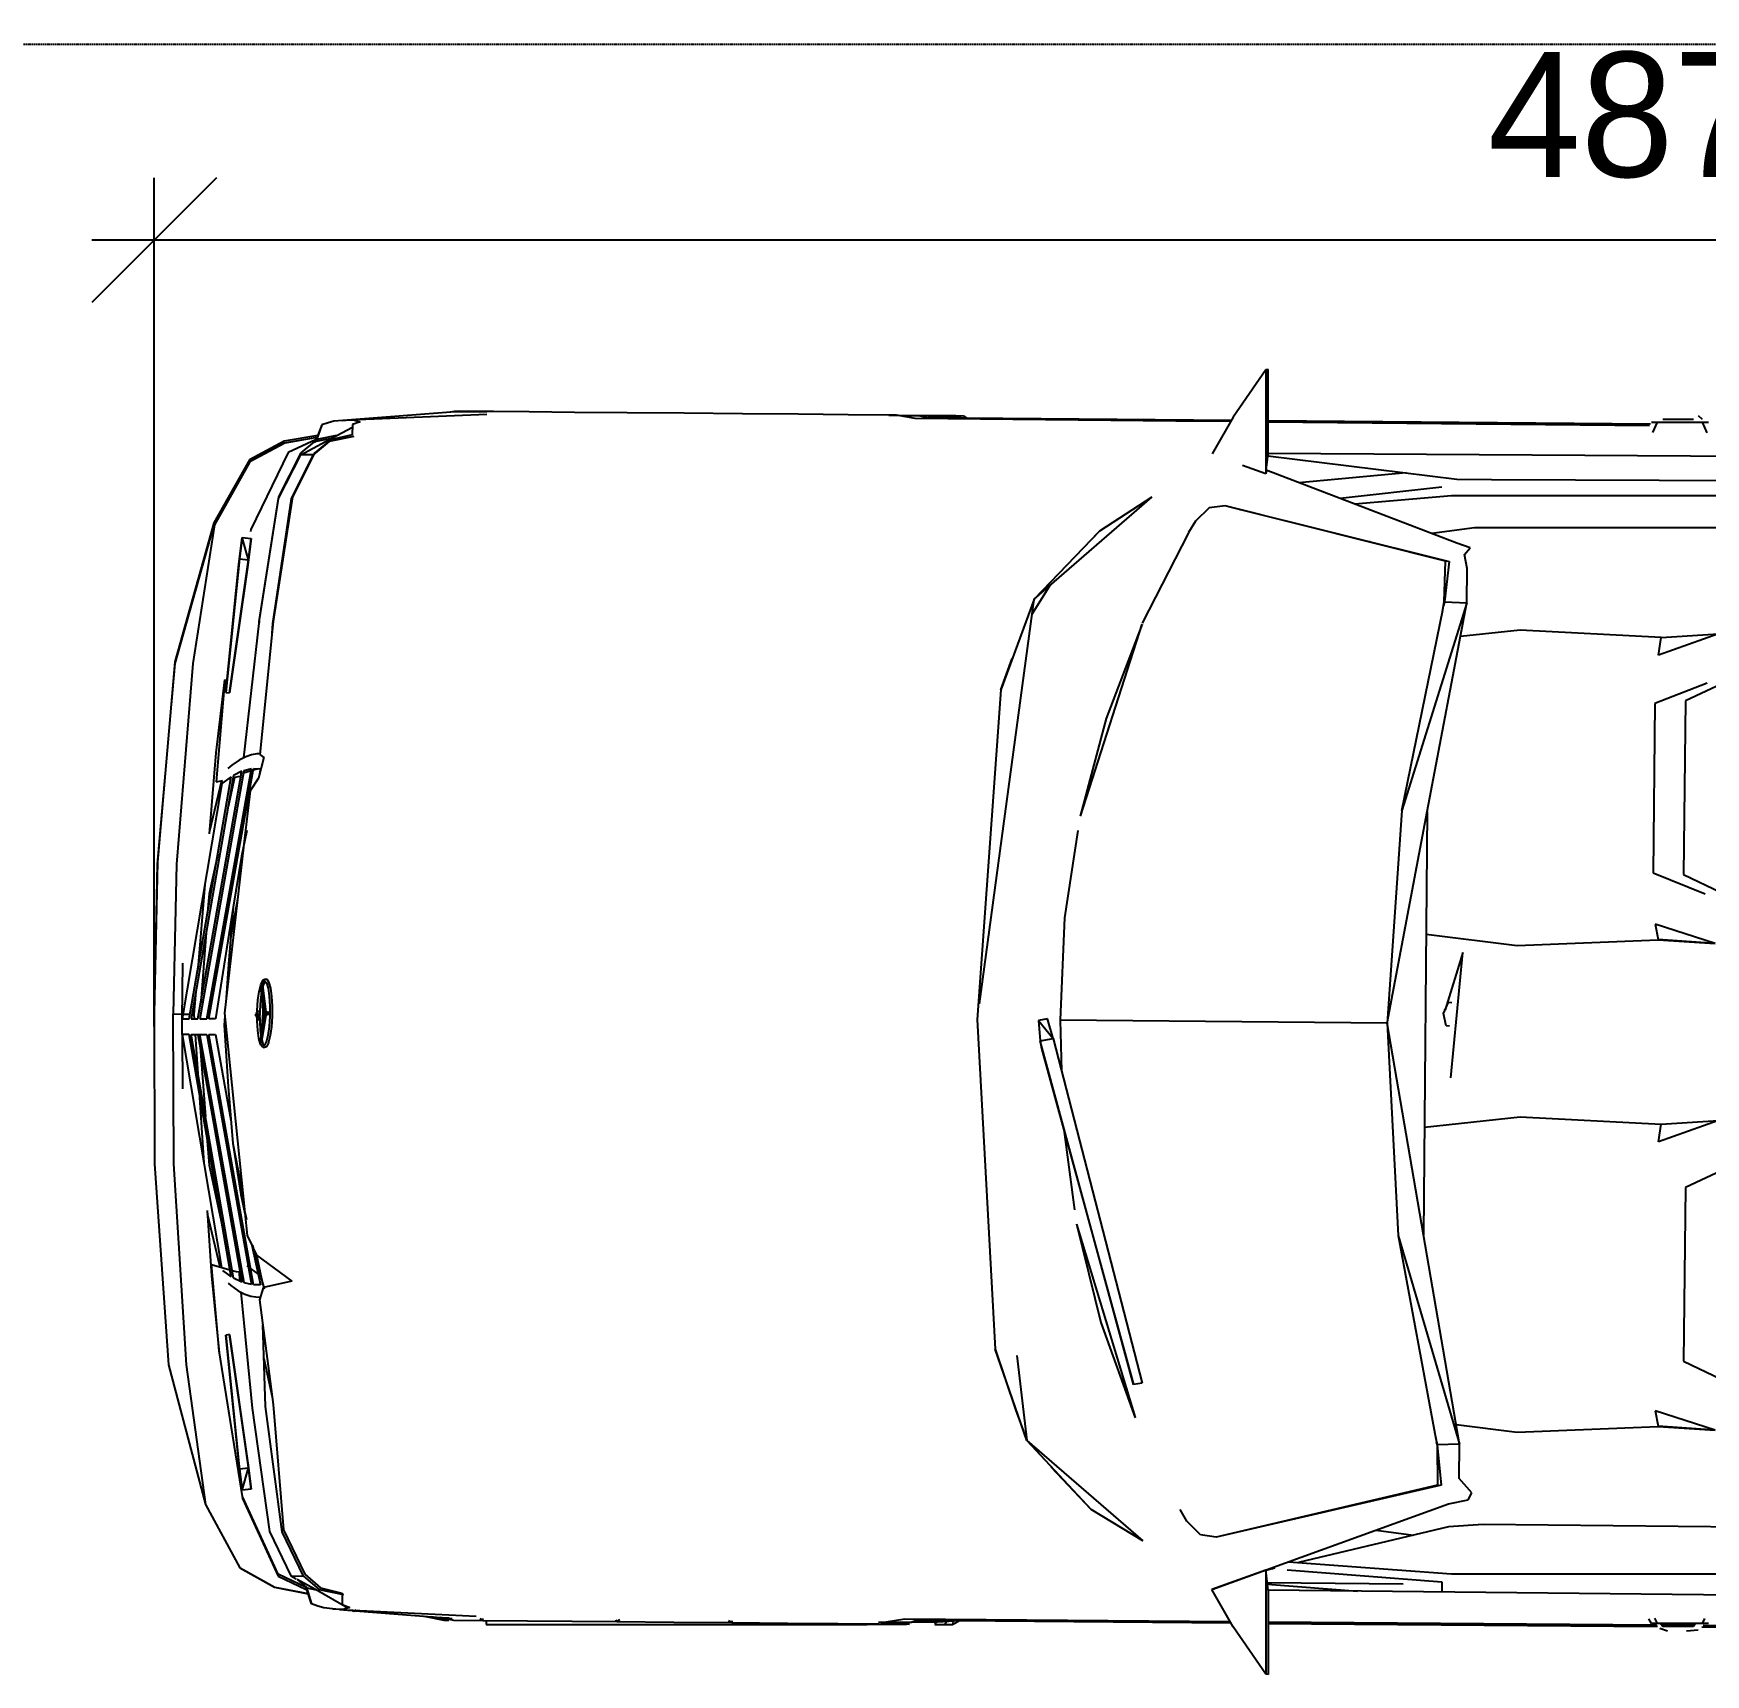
# Model space of a CAD drawing. Header units: millimetres. Extents: x 85290 to 188623, y -54691 to 10726.
# Drawn here: x 88653 to 91333, y -18300 to -15670 of the extents above; entities that cross this region are included whole.
import ezdxf

# ---------------------------------------------------------------- set-up
doc = ezdxf.new("R2010")
doc.units = ezdxf.units.MM
doc.linetypes.add('ACAD_ISO07W100', pattern=[3, 0, -3])
doc.layers.add('AUTO', color=150, linetype='Continuous')
doc.layers.add('RAZMER', color=5, linetype='Continuous')
doc.styles.add('WROMLATS', font='wromlats.shx', dxfattribs={"bigfont": 'bigfont.shx'})
doc.dimstyles.new('juka', dxfattribs={"dimscale": 100, "dimtxt": 2, "dimasz": 2, "dimexe": 1, "dimexo": 1, "dimgap": 1, "dimtad": 1, "dimtoh": 1, "dimdec": 0, "dimzin": 0, "dimdsep": 46, "dimtxsty": 'WROMLATS', "dimblk": 'OBLIQUE', "dimcen": -3, "dimdle": 1, "dimclrd": 256, "dimclre": 256, "dimclrt": 256, "dimadec": 0, "dimazin": 0, "dimtfac": 1, "dimtdec": 0, "dimtix": 1, "dimtmove": 2, "dimatfit": 3, "dimldrblk": 'ORIGIN2', "dimfxl": 1, "dimtvp": 2.5, "dimtolj": 1, "dimtzin": 0, "dimarcsym": 0})

# ---------------------------------------------------------------- blocks, each defined once
blk = doc.blocks.new('a_31')
for p, q in [((29.768169, -75.845194), (30.000973, -47.548294)), ((29.678905, -75.778007), (29.89502, -47.801637)), ((-27.787209, -64.871549), (-27.787209, -88.576174)), ((27.06846, -88.576126), (27.06846, -64.871502)), ((-26.165432, -67.30895), (-26.165432, -87.397623)), ((-28.612792, -86.543846), (-28.56338, -72.15209)), ((24.702048, -72.57142), (24.561918, -86.963892)), ((-29.784179, -73.672247), (-29.94287, -97.912216)), ((-18.343353, -74.558353), (-17.364359, -76.675939)), ((-8.528221, -76.766824), (-7.597172, -74.85342)), ((6.422555, -74.558401), (7.401562, -76.675939)), ((16.237795, -76.766824), (17.168844, -74.85342)), ((28.158593, -74.174308), (27.903223, -97.912216)), ((-31.534475, -78.405142), (-31.534475, -75.49634)), ((-31.534475, -75.816393), (-30.992478, -75.57683)), ((-20.767283, -74.990225), (-19.684374, -78.036022)), ((-20.573735, -77.902221), (-20.767283, -74.990225)), ((-18.252838, -75.561046), (-17.218161, -78.230476)), ((-8.611917, -78.319025), (-7.533002, -75.671243)), ((-5.002642, -75.152349), (-6.000197, -78.213358)), ((-5.002642, -75.152349), (-5.217874, -78.060102)), ((-5.193746, -78.060102), (-5.002642, -75.152349)), ((4.192281, -77.902221), (3.998733, -74.990177)), ((3.998733, -74.990177), (5.081642, -78.036022)), ((19.763374, -75.152349), (18.765819, -78.213358)), ((19.763374, -75.152349), (19.548142, -78.060102)), ((19.57227, -78.060102), (19.763374, -75.152349)), ((29.341698, -75.705814), (29.591894, -75.816393)), ((29.591894, -75.496292), (29.591894, -75.816393)), ((-31.875879, -76.016521), (-31.694728, -75.828123)), ((-31.694728, -77.826833), (-31.694728, -76.261854)), ((29.591894, -75.816393), (29.591894, -78.115797)), ((29.591894, -76.151561), (29.751861, -76.261854)), ((29.662597, -77.896595), (29.675591, -76.209163)), ((29.751861, -76.261854), (29.751861, -77.826833)), ((29.932523, -76.016473), (29.987597, -76.613569)), ((-17.364359, -76.675939), (-8.528221, -76.766824)), ((7.401562, -76.675939), (16.237795, -76.766824)), ((-31.534475, -78.115797), (-31.019044, -78.349876)), ((-20.573735, -77.902221), (-20.959175, -85.078144)), ((-19.684374, -78.036022), (-20.573735, -77.902221)), ((-17.218161, -78.230476), (-8.611917, -78.319025)), ((-6.000197, -78.213358), (-5.217874, -78.060102)), ((-5.217874, -78.060102), (-5.193746, -78.060102)), ((-4.914165, -85.242891), (-5.193746, -78.060102)), ((3.806841, -85.078144), (4.192281, -77.902221)), ((5.081642, -78.036022), (4.192281, -77.902221)), ((18.765819, -78.213358), (19.548142, -78.060102)), ((19.548142, -78.060102), (19.57227, -78.060102)), ((19.851851, -85.242891), (19.57227, -78.060102)), ((29.321384, -78.23863), (29.591894, -78.115797)), ((29.507911, -97.912216), (29.660356, -78.178549)), ((29.586518, -97.912216), (29.749513, -78.10893)), ((29.591894, -77.951765), (29.751861, -77.826833)), ((29.591894, -78.232097), (29.751861, -78.107071)), ((29.591894, -78.115797), (29.591894, -78.405142)), ((29.751861, -77.826833), (29.751861, -77.823305)), ((29.835153, -77.978325), (29.973924, -77.588033)), ((-31.625682, -97.912216), (-31.449121, -78.453541)), ((-31.549704, -97.912216), (-31.363183, -78.502226)), ((29.591894, -78.405142), (29.35977, -78.536749)), ((-20.959175, -85.078144), (-20.627534, -88.121271)), ((4.338479, -89.956951), (3.806841, -85.078144)), ((-5.488479, -89.87174), (-4.914165, -85.242891)), ((19.467676, -88.339185), (19.851851, -85.242891)), ((-28.644532, -88.307905), (-28.612792, -86.543846)), ((-26.165432, -87.397623), (-25.872463, -89.577532)), ((-25.148439, -87.625885), (-25.386524, -88.305616)), ((-24.798143, -87.907123), (-25.148439, -87.625885)), ((22.940338, -87.546396), (22.216892, -88.184833)), ((23.300874, -87.735843), (22.940338, -87.546396)), ((24.561918, -86.963892), (24.667573, -88.731146)), ((-29.822952, -97.923994), (-28.644532, -88.307905)), ((-25.386524, -88.305616), (-29.092282, -98.005438)), ((-24.086034, -87.783575), (-24.798143, -87.907123)), ((-22.339553, -87.795162), (-24.086034, -87.783575)), ((-22.39424, -88.938856), (-22.339553, -87.795162)), ((-22.339553, -87.795162), (-11.775589, -91.105175)), ((-11.7208, -89.817714), (-22.339553, -87.795162)), ((-4.543257, -87.995863), (-1.637006, -88.903379)), ((1.831543, -88.609647), (-4.543257, -87.995863)), ((20.470703, -88.166094), (9.818459, -90.004444)), ((9.852636, -91.292572), (20.470703, -88.166094)), ((22.216892, -88.184833), (20.470703, -88.166094)), ((20.470703, -88.166094), (20.505762, -89.311075)), ((23.508108, -88.728857), (23.300874, -87.735843)), ((-28.223926, -89.072227), (-27.655178, -94.243765)), ((-27.787209, -88.576174), (-27.367187, -93.490076)), ((-24.457228, -88.879394), (-27.285641, -100.097513)), ((-27.240038, -99.917125), (-24.455959, -88.701772)), ((-22.395605, -88.941192), (-24.457228, -88.879394)), ((-24.455959, -88.701772), (-22.39424, -88.938856)), ((-21.804005, -89.053917), (-22.395605, -88.941192)), ((-22.39424, -88.938856), (-22.203809, -88.977718)), ((-11.775589, -91.105175), (-21.97051, -89.025306)), ((-2.023733, -88.733101), (-2.00752, -88.56039)), ((-1.451468, -88.9853), (-2.023733, -88.733101)), ((-0.816405, -88.849354), (-1.451468, -88.9853)), ((-0.799799, -88.676691), (-0.816405, -88.849354)), ((20.092964, -89.384412), (20.504487, -89.313364)), ((20.505762, -89.311075), (20.350587, -89.339971)), ((20.504487, -89.313364), (22.554004, -89.28647)), ((20.505762, -89.311075), (22.555375, -89.108848)), ((22.554004, -89.28647), (25.2002, -100.552416)), ((22.555375, -89.108848), (25.201464, -100.550127)), ((27.872467, -100.773048), (23.508108, -88.728857)), ((24.667573, -88.731146), (26.495314, -96.354532)), ((26.457524, -96.868229), (27.06846, -88.576126)), ((26.867676, -96.932554), (27.468944, -89.072227)), ((27.468944, -89.072227), (27.99834, -89.072227)), ((-0.962889, -91.854191), (-11.7208, -89.817714)), ((-11.7208, -89.817714), (9.818459, -90.004444)), ((9.818459, -90.004444), (-0.962889, -91.854191)), ((9.852636, -91.292572), (20.199704, -89.368009)), ((-28.959471, -90.877771), (-28.454977, -96.337414)), ((24.840236, -92.405033), (25.09414, -90.510225)), ((27.514458, -97.954988), (27.581739, -91.040563)), ((-11.775589, -91.105175), (-0.962889, -91.854191)), ((-1.120806, -108.497858), (-0.975883, -91.853285)), ((-0.962889, -91.854191), (-1.106441, -108.497858)), ((-0.962889, -91.854191), (9.852636, -91.292572)), ((-25.451267, -92.711353), (-25.441599, -92.783689)), ((27.584958, -97.947263), (27.952147, -93.365955)), ((24.27578, -96.616792), (24.281645, -96.573019)), ((26.786041, -97.566795), (26.895416, -98.023128)), ((26.800191, -97.814083), (26.811135, -97.671604)), ((-34.21914, -97.912216), (-34.197068, -98.025179)), ((-29.929978, -97.912216), (-34.21914, -97.912216)), ((-34.197068, -98.025179), (-31.789553, -99.682426)), ((-34.197068, -98.025179), (-28.903514, -98.025179)), ((-29.092282, -98.005438), (-29.929978, -97.912216)), ((-28.903514, -98.025179), (-29.334569, -99.214697)), ((-29.030567, -98.011255), (-28.903514, -98.025179)), ((-26.926076, -98.652124), (-26.924807, -98.666668)), ((27.903223, -97.912216), (26.87676, -98.025179)), ((26.87676, -98.025179), (27.872467, -100.773048)), ((26.87676, -98.025179), (32.170308, -98.025179)), ((27.903223, -97.912216), (32.192385, -97.912216)), ((32.170308, -98.025179), (29.762793, -99.682426)), ((32.192385, -97.912216), (32.170308, -98.025179)), ((-27.095312, -99.340248), (-27.095312, -99.334001)), ((-31.789553, -99.682426), (-29.923046, -100.759315)), ((-31.783205, -115.274381), (-31.642479, -99.767303)), ((-31.567967, -99.810314), (-31.594723, -102.598524)), ((-27.285641, -100.097513), (-27.173728, -100.902033)), ((29.762793, -99.682426), (27.872467, -100.773048)), ((29.363775, -116.400051), (29.492974, -99.838114)), ((29.571092, -99.793005), (29.439354, -115.804863)), ((-27.173728, -100.902033), (-26.494724, -101.600504)), ((25.2002, -100.552416), (25.07441, -101.354313)), ((25.201464, -100.550127), (25.075686, -101.352024)), ((-26.494724, -101.600504), (-25.916111, -101.958513)), ((-25.916111, -101.958513), (-25.913769, -101.959705)), ((-25.913769, -101.959705), (-21.306252, -104.311228)), ((24.383104, -102.041864), (23.799515, -102.389145)), ((25.07441, -101.354313), (24.383104, -102.041864)), ((25.075686, -101.352024), (25.07441, -101.353073)), ((-31.594723, -102.598524), (-31.724608, -115.870809)), ((-27.723438, -103.822374), (-25.987303, -106.487894)), ((-22.5375, -109.809303), (-27.723438, -103.822374)), ((-21.306252, -104.311228), (-21.307325, -104.310894)), ((-21.267378, -104.323291), (-16.4626, -106.157684)), ((-21.259963, -104.326153), (-11.490822, -107.468748)), ((-0.171292, -108.852911), (17.357028, -104.314804)), ((17.357028, -104.314804), (17.439938, -104.762411)), ((20.287013, -110.180759), (25.387502, -104.284382)), ((25.387502, -104.284382), (23.794043, -106.919527)), ((-19.839644, -104.868364), (-19.574416, -104.868364)), ((-1.089156, -104.868364), (-1.075387, -104.868364)), ((17.439938, -104.762411), (-0.050783, -109.502697)), ((0.328028, -109.432459), (17.439938, -104.762411)), ((9.269536, -107.652569), (19.117582, -104.670858)), ((14.276266, -106.423902), (19.125092, -104.668188)), ((18.465233, -104.868364), (18.572068, -104.868364)), ((-16.4626, -106.157684), (-11.483204, -107.470798)), ((-25.987303, -106.487894), (-25.416994, -107.04441)), ((-25.987303, -106.487894), (-22.5375, -109.809303)), ((9.261918, -107.654381), (14.276266, -106.423902)), ((20.287013, -110.180759), (23.794043, -106.919527)), ((23.794043, -106.919527), (21.636033, -108.953857)), ((-10.759568, -107.587909), (-6.310844, -108.265876)), ((4.454887, -108.306217), (8.550298, -107.755136)), ((-6.310844, -108.265876), (-1.120806, -108.497858)), ((-0.171292, -108.852911), (-1.17178, -109.140968)), ((-1.120806, -108.495092), (-1.115823, -108.496475)), ((-1.115823, -108.496475), (-1.106441, -108.494806)), ((-1.106441, -108.497858), (1.472759, -108.427238)), ((-1.088083, -109.592247), (-0.171292, -108.852911)), ((-0.050783, -109.502697), (-0.171292, -108.852911)), ((-23.223436, -109.01742), (-21.785158, -109.911203)), ((-1.17178, -109.140968), (-1.088083, -109.592247)), ((-1.088083, -109.592247), (-0.050783, -109.502697)), ((-0.050783, -109.502697), (0.328028, -109.432459)), ((-22.5375, -109.809303), (-17.910445, -111.506128)), ((-1.942968, -112.599182), (-22.5375, -109.809303)), ((20.287013, -110.180759), (15.63096, -111.796903)), ((15.951753, -110.691642), (20.287013, -110.180759)), ((18.700194, -110.767555), (20.287013, -110.180759)), ((-17.910445, -111.506128), (-19.51592, -110.936355)), ((15.63096, -111.796903), (18.700194, -110.767555)), ((-17.910445, -111.506128), (-1.148725, -112.706756)), ((-1.148725, -112.706756), (15.63096, -111.796903)), ((-31.873435, -114.33897), (-31.869334, -113.807821)), ((-31.869334, -113.807821), (-31.865817, -113.414955)), ((-31.865817, -113.414955), (-31.765431, -113.248968)), ((-31.829101, -114.205217), (-31.765431, -113.310337)), ((29.501557, -114.736366), (29.455268, -113.875532)), ((29.457223, -113.627052), (29.645801, -113.949394)), ((29.645801, -113.949394), (29.522359, -113.92622)), ((29.642189, -114.34288), (29.645801, -113.949394)), ((-31.884962, -116.204977), (-31.873435, -114.33897)), ((-31.875879, -115.703916), (-31.829101, -114.205217)), ((29.530859, -116.032076), (29.501557, -114.736366)), ((29.642189, -114.34288), (29.534078, -114.297294)), ((29.534078, -114.817047), (29.638183, -114.874029)), ((29.638183, -114.874029), (29.642189, -114.34288)), ((-31.884962, -116.204977), (-31.875879, -115.703916)), ((-31.875879, -115.703916), (-31.783205, -115.274381)), ((-31.89863, -117.202997), (-31.884962, -116.204977)), ((-31.724608, -115.870809), (-31.889844, -116.816854)), ((29.5169, -117.348623), (29.363775, -116.400051)), ((29.439354, -115.804863), (29.530859, -116.032076)), ((29.520309, -117.624712), (29.53223, -116.482544)), ((29.53223, -116.482544), (29.530859, -116.032076)), ((29.53223, -116.482544), (29.534078, -116.153383)), ((29.613578, -117.699146), (29.62656, -116.149616)), ((29.625201, -116.314745), (29.647267, -116.314745)), ((29.647267, -116.314745), (29.647267, -118.356704)), ((-31.89863, -117.202997), (-31.916505, -119.27514)), ((-31.889844, -116.816854), (-31.89863, -117.202997)), ((29.519141, -117.73014), (29.5169, -117.348623)), ((29.595113, -119.810199), (29.613578, -117.699146)), ((29.647267, -137.69803), (29.647267, -118.319463)), ((-31.916505, -119.27514), (-31.939059, -121.823072)), ((29.573143, -122.358131), (29.595113, -119.810199)), ((-31.939059, -121.823072), (-31.963772, -124.658489)), ((29.549122, -125.193548), (29.573143, -122.358131)), ((-31.963772, -124.658489), (-31.989354, -127.616071)), ((29.549122, -125.193548), (29.452634, -125.367641)), ((29.454005, -125.198555), (29.549122, -125.193548)), ((29.52354, -128.150463), (29.549122, -125.193548)), ((-31.989354, -127.616071), (-32.014745, -130.521297)), ((29.498827, -131.056356), (29.52354, -128.150463)), ((-32.014745, -130.521297), (-32.038182, -133.204889)), ((29.404986, -130.900621), (29.498827, -131.056356)), ((29.498827, -131.056356), (29.403615, -131.077909)), ((29.439354, -137.865782), (29.498827, -131.056356)), ((-32.038182, -133.204889), (-32.058692, -135.508537)), ((-32.058692, -135.508537), (-32.074416, -137.33139)), ((-32.074416, -137.33139), (-32.087696, -138.823414)), ((-32.084084, -139.058637), (-32.071972, -137.679052)), ((-31.651658, -144.645548), (-31.953222, -137.673235)), ((29.441214, -137.69803), (29.647267, -137.69803)), ((28.876174, -145.170259), (29.218459, -138.203716)), ((29.439354, -137.865782), (29.343462, -138.012743)), ((29.34463, -137.894487), (29.439354, -137.865782)), ((29.427052, -139.35852), (29.439354, -137.865782)), ((-32.087696, -138.823414), (-32.086033, -139.315843)), ((-32.086033, -139.31179), (-32.084084, -139.058637)), ((-32.086033, -139.315843), (-32.084084, -139.061641)), ((-32.086033, -139.315843), (-32.047653, -139.534378)), ((-32.084084, -139.058637), (-31.630176, -144.990825)), ((29.323339, -139.804029), (29.427052, -139.35852)), ((29.323339, -139.847612), (29.331446, -139.422273)), ((28.941894, -144.350528), (29.325295, -139.591074)), ((29.223633, -140.852642), (29.417682, -139.850044)), ((29.419625, -139.593506), (29.254591, -140.468597)), ((29.268265, -140.298462), (29.419625, -139.593506)), ((29.323339, -139.847612), (29.291308, -140.013265)), ((29.325295, -139.591074), (29.323339, -139.847612)), ((29.417682, -139.850044), (29.419625, -139.593506)), ((-31.651658, -144.645548), (-31.636327, -144.40794)), ((-31.630176, -144.990825), (-31.651658, -144.645548)), ((-31.64795, -144.588136), (-31.630176, -144.990825)), ((-31.636327, -144.40794), (-31.559765, -144.119453)), ((-31.559765, -144.119453), (-31.424123, -144.502592)), ((-31.424123, -144.502592), (-30.898923, -144.525194)), ((-30.548537, -145.876932), (-31.290525, -144.508314)), ((-30.898923, -144.525194), (-30.645019, -145.628357)), ((-30.804592, -144.440794), (-30.550194, -145.687628)), ((28.628516, -145.022726), (28.777444, -144.64221)), ((28.777444, -144.64221), (28.860843, -144.932604)), ((28.876174, -145.158815), (28.92803, -144.515705)), ((28.918552, -144.307995), (28.983402, -144.426298)), ((28.983402, -144.426298), (28.92803, -144.522381)), ((-31.630176, -144.990825), (-31.590134, -145.443582)), ((-31.590134, -145.443582), (-31.511331, -145.74418)), ((-30.854982, -145.311689), (-30.655956, -146.324157)), ((27.772749, -146.134329), (28.052735, -145.036316)), ((27.853322, -146.386718), (28.804493, -144.736576)), ((27.867281, -146.196794), (28.125, -144.954633)), ((28.052735, -145.036316), (28.108299, -145.03498)), ((28.153813, -145.033931), (28.628516, -145.022726)), ((28.848052, -145.514869), (28.870213, -145.077657)), ((28.876174, -145.170259), (28.848052, -145.514869)), ((28.860843, -144.932604), (28.876174, -145.170259)), ((-31.511331, -145.74418), (-31.403416, -146.060562)), ((-31.403416, -146.060562), (-30.651271, -146.34819)), ((-31.403416, -146.060562), (-30.642772, -146.32883)), ((-30.866212, -146.265983), (-30.56699, -147.970772)), ((-30.765432, -146.304559), (-30.472559, -147.973203)), ((-30.752146, -146.309614), (-30.472559, -147.949934)), ((-30.707616, -145.583486), (-30.556834, -146.350622)), ((-30.651271, -146.34819), (-29.995412, -147.783375)), ((-30.645019, -145.628357), (-29.97334, -146.426391)), ((-30.642772, -146.32883), (-29.979396, -147.137212)), ((-30.556834, -146.350622), (-30.471384, -146.537685)), ((-30.550194, -145.687628), (-29.878318, -146.503401)), ((-29.884571, -147.135925), (-30.548537, -145.876932)), ((27.085841, -146.920728), (27.772749, -146.134329)), ((27.180278, -147.0016), (27.867281, -146.196794)), ((27.771091, -146.831083), (27.874315, -146.350288)), ((28.715134, -146.266317), (28.595901, -146.580696)), ((28.802836, -145.966959), (28.715134, -146.266317)), ((28.848052, -145.514869), (28.802836, -145.966959)), ((-29.979396, -147.137212), (-27.746487, -148.270607)), ((-29.97334, -146.426391), (-29.925388, -146.450758)), ((-29.91904, -146.453953), (-27.740234, -147.559786)), ((-29.878318, -146.503401), (-29.884571, -147.135925)), ((-27.652246, -148.269987), (-29.884571, -147.135925)), ((-29.878318, -146.503401), (-27.646095, -147.615051)), ((24.828911, -148.015356), (27.085841, -146.920728)), ((27.180278, -147.0016), (24.923337, -148.073864)), ((27.766013, -146.854782), (27.085841, -148.278331)), ((27.175486, -147.634124), (27.180278, -147.0016)), ((27.180278, -148.280763), (27.860355, -146.857214)), ((27.340233, -147.326851), (27.758884, -146.834755)), ((27.346385, -147.319603), (27.853322, -146.386718)), ((27.748144, -148.47722), (28.082323, -146.750307)), ((27.748144, -148.454618), (28.069139, -146.754694)), ((27.758884, -146.834755), (28.595901, -146.580696)), ((28.595901, -146.580696), (27.766013, -146.854782)), ((27.860355, -146.857214), (27.867281, -146.821069)), ((-30.56699, -147.970772), (-29.616404, -149.750995)), ((-30.472559, -147.949934), (-29.521972, -149.730158)), ((-30.472559, -147.973203), (-29.521972, -149.753427)), ((-29.995412, -147.783375), (-26.074803, -149.668264)), ((-27.740234, -147.559786), (-21.390724, -148.545217)), ((-27.646095, -147.615051), (-21.29668, -148.57955)), ((10.848248, -149.380636), (12.18164, -147.59469)), ((12.18164, -147.59469), (12.49063, -149.026251)), ((18.453419, -148.546409), (24.828911, -148.015356)), ((24.917674, -148.728752), (27.175486, -147.634124)), ((27.175486, -147.634124), (27.324224, -147.360515)), ((-27.746487, -148.270607), (-21.48428, -149.250841)), ((-21.390724, -149.251556), (-27.652246, -148.269987)), ((-21.390724, -148.545217), (-14.622462, -149.219513)), ((-21.29668, -148.57955), (-20.776463, -148.606395)), ((-20.799708, -148.604107), (-20.792675, -148.605537)), ((-3.207517, -148.908424), (-3.188479, -148.865127)), ((-3.188479, -148.865127), (-3.053999, -148.768186)), ((-3.101659, -148.955583), (-2.979982, -148.867464)), ((-3.053999, -148.768186), (-3.012896, -148.753977)), ((-3.015137, -148.877382), (-2.730954, -148.797226)), ((-3.012896, -148.753977), (-2.728713, -148.674488)), ((-2.730954, -148.797226), (-2.321386, -148.740434)), ((-2.728713, -148.674488), (-2.319145, -148.616981)), ((-2.321386, -148.740434), (-1.826763, -148.711967)), ((-2.319145, -148.616981), (-1.82451, -148.588514)), ((-1.826763, -148.711967), (-1.295316, -148.714542)), ((-1.82451, -148.588514), (-1.293063, -148.591137)), ((-1.548922, -148.953008), (-1.496386, -148.713541)), ((-1.526666, -148.851919), (-1.497555, -148.713541)), ((-1.496386, -148.713541), (-1.507425, -148.76461)), ((-1.451468, -149.043417), (-1.480472, -148.713636)), ((-1.454496, -148.713779), (-1.451468, -149.043417)), ((-1.451468, -149.043417), (-1.428223, -148.713922)), ((-1.451468, -149.043417), (-1.426268, -148.713922)), ((-1.441312, -148.897314), (-1.440239, -148.897457)), ((-1.409471, -148.714018), (-1.347268, -148.958158)), ((-1.295316, -148.714542), (-0.779104, -148.748159)), ((-1.293063, -148.591137), (-0.776958, -148.624706)), ((-0.779104, -148.748159), (-0.328803, -148.809576)), ((-0.776958, -148.624706), (-0.326562, -148.686123)), ((-0.328803, -148.809576), (0.011814, -148.892259)), ((-0.326562, -148.686123), (0.013959, -148.768854)), ((-0.005269, -148.888111), (0.166214, -148.971748)), ((0.013959, -148.768854), (0.051856, -148.783683)), ((0.051856, -148.783683), (0.254297, -148.882532)), ((0.254297, -148.882532), (0.271392, -148.925209)), ((13.120699, -149.233484), (18.453419, -148.546409)), ((16.104102, -149.010515), (18.062604, -148.596763)), ((24.923337, -148.073864), (18.54775, -148.927211)), ((18.629396, -149.600458), (24.917674, -148.728752)), ((27.085841, -148.278331), (23.132908, -150.094747)), ((23.227346, -150.097179), (27.180278, -148.280763)), ((26.766992, -150.21801), (27.748144, -148.454618)), ((26.766992, -150.241279), (27.748144, -148.47722)), ((-29.616404, -149.750995), (-26.412791, -151.550626)), ((-29.521972, -149.730158), (-26.318264, -151.530409)), ((-29.521972, -149.753427), (-26.318264, -151.553011)), ((-26.074803, -149.668264), (-25.981057, -149.685001)), ((-25.673145, -150.118684), (-25.617188, -149.663162)), ((-25.617188, -149.663162), (-24.264646, -149.829197)), ((-24.264646, -149.829197), (-25.617188, -149.663162)), ((-25.617188, -149.663162), (-24.530178, -149.796629)), ((-21.48428, -149.250841), (-21.321976, -149.259472)), ((-21.321976, -149.259472), (-21.390724, -149.251556)), ((-21.317875, -149.259901), (-14.45322, -150.051355)), ((-14.665627, -149.215173), (-14.656734, -149.375772)), ((-14.656734, -149.375772), (-14.611816, -149.633884)), ((-14.622462, -149.219513), (-14.47686, -149.006176)), ((-14.611816, -149.633884), (-14.514649, -149.929619)), ((-14.47686, -149.006176), (-13.425493, -149.286794)), ((-13.906741, -149.538612), (-13.897943, -149.191808)), ((-1.167774, -151.816129), (-13.906741, -149.538612)), ((-13.900197, -149.28894), (-13.823736, -149.553442)), ((-13.897943, -149.191808), (-13.545406, -149.254799)), ((-13.889158, -149.644041), (-13.796389, -150.026846)), ((-1.167774, -151.915455), (-13.889158, -149.644041)), ((-13.887107, -149.652338), (-13.823736, -149.655676)), ((-13.791501, -149.661445), (-13.678813, -150.047683)), ((-13.425493, -149.286794), (-12.786329, -149.712705)), ((-12.786329, -149.712705), (-10.065722, -150.025701)), ((-3.171384, -149.01247), (-3.207517, -148.908424)), ((-3.154302, -149.055719), (-3.171384, -149.01247)), ((-2.95186, -149.154615), (-3.154302, -149.055719)), ((-3.101659, -148.955583), (-3.067768, -149.053144)), ((-3.049028, -149.009227), (-3.101659, -148.955583)), ((-3.074419, -148.93589), (-3.049028, -149.009227)), ((-3.067768, -149.053144), (-3.049028, -149.009227)), ((-2.876365, -149.093866), (-3.067768, -149.053144)), ((-3.067768, -149.053144), (-2.876365, -149.098348)), ((-3.063571, -148.96717), (-2.874029, -149.060249)), ((-3.049028, -149.009227), (-2.876365, -149.093866)), ((-2.872658, -149.080944), (-3.049028, -149.009227)), ((-2.913964, -149.168825), (-2.95186, -149.154615)), ((-2.573442, -149.251556), (-2.913964, -149.168825)), ((-2.896869, -149.049043), (-2.804685, -149.071598)), ((-1.548922, -148.953008), (-2.878714, -149.091243)), ((-2.878714, -149.091243), (-1.451468, -149.043417)), ((-2.878714, -149.091243), (-2.876365, -149.086761)), ((-2.876365, -149.093866), (-2.878714, -149.091243)), ((-2.876365, -149.086761), (-1.548922, -148.953008)), ((-1.451468, -149.043417), (-2.876365, -149.098348)), ((-1.451468, -149.043417), (-2.876365, -149.093866)), ((-2.876365, -149.086761), (-2.872658, -149.080944)), ((-2.876365, -149.098348), (-2.876365, -149.093866)), ((-2.876365, -149.098348), (-2.872658, -149.118423)), ((-2.85908, -149.117708), (-2.876365, -149.146843)), ((-2.876365, -149.146843), (-2.864838, -149.117994)), ((-2.874029, -149.060249), (-2.872658, -149.080944)), ((-2.874029, -149.060249), (-2.863383, -149.079179)), ((-2.872658, -149.080944), (-1.538968, -148.907804)), ((-2.872658, -149.080944), (-1.548922, -148.953008)), ((-2.872658, -149.118423), (-1.451468, -149.043417)), ((-2.85908, -149.088478), (-2.857816, -149.089145)), ((-2.807033, -149.114942), (-2.530956, -149.181747)), ((-2.530956, -149.181747), (-2.80273, -149.114752)), ((-2.772164, -149.079561), (-2.770209, -149.080038)), ((-2.770209, -149.112987), (-2.542388, -149.141025)), ((-2.542388, -149.141025), (-2.766407, -149.112797)), ((-2.764058, -149.112701), (-2.542388, -149.141025)), ((-2.65938, -149.10717), (-2.571189, -149.128723)), ((-2.123046, -149.312877), (-2.573442, -149.251556)), ((-2.571189, -149.128723), (-2.1209, -149.18952)), ((-1.606834, -149.346494), (-2.123046, -149.312877)), ((-2.1209, -149.18952), (-1.604593, -149.223089)), ((-1.451468, -149.33939), (-1.606834, -149.346494)), ((-1.604593, -149.223089), (-1.443851, -149.223757)), ((-1.454496, -149.336195), (-1.602542, -149.32003)), ((-1.602542, -149.32003), (-1.451468, -149.33939)), ((-1.548922, -148.953008), (-1.451468, -149.043417)), ((-1.476467, -149.336147), (-1.476467, -149.333811)), ((-1.476467, -149.378347), (-1.476467, -149.340582)), ((-1.471388, -149.394846), (-1.46172, -149.339866)), ((-1.460254, -149.340057), (-1.471388, -149.394846)), ((-1.462889, -149.337434), (-1.462889, -149.335241)), ((-1.46172, -149.338054), (-1.462889, -149.337434)), ((-1.460254, -149.43223), (-1.460254, -149.341345)), ((-1.460254, -149.341345), (-1.415825, -149.363327)), ((-1.443851, -149.223757), (-1.454496, -149.227571)), ((-1.454496, -149.227571), (-1.073146, -149.225712)), ((-1.084864, -149.322605), (-1.454496, -149.336195)), ((-1.415825, -149.363327), (-1.454496, -149.336195)), ((-1.454496, -149.336195), (-1.414645, -149.337434)), ((-1.347268, -148.958158), (-1.451468, -149.043417)), ((-1.451468, -149.043417), (-1.433206, -149.028587)), ((-1.451468, -149.043417), (-0.035644, -149.159765)), ((-0.037599, -149.165582), (-1.451468, -149.043417)), ((-1.451468, -149.043417), (-0.028515, -149.140405)), ((-0.028515, -149.13907), (-1.451468, -149.043417)), ((-1.433206, -149.028587), (-1.347268, -148.958158)), ((-1.433206, -149.028587), (-0.028515, -149.13907)), ((-0.027442, -149.13907), (-1.433206, -149.028587)), ((-1.417088, -149.201107), (-1.408303, -149.22738)), ((-1.36348, -149.201107), (-1.417088, -149.201107)), ((-1.414645, -149.337434), (-1.415825, -149.363327)), ((-1.415825, -149.363327), (-1.362205, -149.362659)), ((-1.084864, -149.322605), (-1.414645, -149.337434)), ((-1.414645, -149.337434), (-1.408303, -149.338102)), ((-1.408303, -149.22738), (-1.36348, -149.201107)), ((-1.408303, -149.338102), (-1.370025, -149.33939)), ((-1.370025, -149.33939), (-1.347268, -149.340677)), ((-1.362205, -149.362659), (-1.362205, -149.465894)), ((-1.359272, -148.910093), (-0.037599, -149.126196)), ((-1.359272, -148.911237), (-0.027442, -149.137163)), ((-1.347268, -148.958158), (-0.027442, -149.13907)), ((-0.027442, -149.137163), (-1.347268, -148.958158)), ((-1.347268, -149.340677), (-1.084864, -149.322605)), ((-1.338673, -149.347782), (-1.332712, -149.341345)), ((-1.075387, -149.349117), (-1.338673, -149.347782)), ((-1.073146, -149.225712), (-1.332712, -149.224376)), ((-1.332712, -149.224376), (-1.326752, -149.226951)), ((-1.332712, -149.341345), (-1.084864, -149.322605)), ((-1.318753, -149.3402), (-1.318753, -149.338674)), ((-1.318753, -149.431324), (-1.318753, -149.347877)), ((-1.316309, -149.333), (-1.315331, -149.331093)), ((-1.315331, -149.417448), (-1.308691, -149.347925)), ((-1.308691, -149.347925), (-1.314163, -149.415922)), ((-1.308691, -149.339437), (-1.308691, -149.337959)), ((-1.307416, -149.332618), (-1.307416, -149.330759)), ((-1.306248, -149.330759), (-1.307416, -149.332618)), ((-1.307416, -149.33939), (-1.307416, -149.337911)), ((-1.303029, -149.332428), (-1.303029, -149.330616)), ((-1.303029, -149.339103), (-1.303029, -149.337625)), ((-1.303029, -149.378252), (-1.303029, -149.347973)), ((-0.580859, -149.320698), (-1.075387, -149.349117)), ((-1.073146, -149.225712), (-0.578618, -149.197244)), ((-0.171292, -149.263811), (-0.580859, -149.320698)), ((-0.578618, -149.197244), (-0.230563, -149.148893)), ((12.364256, -149.534845), (-0.37334, -151.815986)), ((-0.37334, -151.915359), (12.347364, -149.640226)), ((-0.217283, -149.193382), (-0.123048, -149.158191)), ((-0.12188, -149.158287), (-0.217283, -149.193382)), ((-0.217283, -149.193382), (-0.103414, -149.159908)), ((-0.217283, -149.193382), (-0.099027, -149.160289)), ((-0.204301, -149.239254), (0.072455, -149.16172)), ((-0.037599, -149.165582), (-0.204301, -149.239254)), ((0.112987, -149.183655), (-0.171292, -149.263811)), ((-0.139654, -149.132156), (-0.137985, -149.131679)), ((-0.134671, -149.17016), (-0.134671, -149.169111)), ((-0.124907, -149.204159), (-0.123048, -149.210787)), ((-0.123048, -149.210787), (0.048924, -149.162531)), ((-0.119436, -149.126482), (-0.114751, -149.125194)), ((-0.088286, -149.117803), (0.078714, -149.071073)), ((-0.066209, -149.137115), (-0.064743, -149.137258)), ((-0.064743, -149.137258), (-0.063086, -149.136686)), ((-0.059664, -149.134683), (-0.055766, -149.133205)), ((-0.058103, -149.134874), (-0.054204, -149.133444)), ((-0.050783, -149.138212), (-0.04971, -149.137592)), ((-0.048149, -149.136257), (-0.046098, -149.13454)), ((-0.044048, -149.138593), (-0.042188, -149.138117)), ((-0.039744, -149.137401), (-0.035644, -149.136018)), ((0.05635, -149.116468), (-0.037599, -149.165582)), ((-0.037599, -149.126196), (-0.027442, -149.137163)), ((-0.035644, -149.159765), (-0.037599, -149.165582)), ((0.072455, -149.16172), (-0.037599, -149.165582)), ((-0.035644, -149.159765), (0.05635, -149.116468)), ((-0.028515, -149.140405), (-0.035644, -149.159765)), ((0.05635, -149.116468), (-0.028515, -149.140405)), ((-0.027442, -149.137163), (0.05635, -149.116468)), ((0.05635, -149.116468), (-0.027442, -149.13907)), ((-0.027442, -149.13907), (-0.026274, -149.137783)), ((-0.026274, -149.137783), (0.05635, -149.116468)), ((0.074029, -149.074459), (0.174606, -149.00217)), ((0.154007, -149.170112), (0.112987, -149.183655)), ((0.288475, -149.072551), (0.154007, -149.170112)), ((0.163674, -148.970508), (0.182712, -149.025392)), ((0.307524, -149.029875), (0.252736, -148.969793)), ((0.252736, -148.969793), (0.288475, -149.072551)), ((0.271392, -148.925209), (0.307524, -149.029875)), ((9.852636, -149.862003), (10.473537, -149.561786)), ((10.339451, -149.626636), (12.35615, -149.188041)), ((10.364938, -149.58601), (11.569047, -149.259948)), ((10.497952, -149.550008), (10.848248, -149.380636)), ((10.848248, -149.380636), (12.300777, -149.074411)), ((11.541796, -149.682092), (11.820507, -149.304533)), ((11.569047, -149.259948), (12.583208, -149.002742)), ((11.918843, -149.171257), (11.932516, -149.152708)), ((11.932516, -149.152708), (12.001169, -149.150371)), ((12.347364, -149.640226), (12.254596, -150.023031)), ((12.35615, -149.188041), (12.364256, -149.534845)), ((12.51055, -149.039793), (13.120699, -149.233484)), ((12.73154, -150.177526), (18.629396, -149.600458)), ((12.832224, -149.978447), (12.929595, -149.683046)), ((12.929595, -149.683046), (12.974513, -149.425125)), ((12.974513, -149.425125), (12.98691, -149.201202)), ((12.98691, -149.201202), (12.98691, -149.190998)), ((18.54775, -148.927211), (14.40059, -149.068594)), ((21.400583, -149.829197), (22.75312, -149.663162)), ((22.75312, -149.663162), (21.400583, -149.829197)), ((21.666217, -149.796629), (22.75312, -149.663162)), ((22.75312, -149.663162), (22.809088, -150.118684)), ((-24.530178, -149.796629), (-25.673145, -150.118684)), ((-25.673145, -150.118684), (-24.586135, -150.252151)), ((-24.586135, -150.252151), (-25.673145, -150.118684)), ((-24.586135, -150.252151), (-24.530178, -149.796629)), ((-24.586135, -150.252151), (-17.781353, -150.951194)), ((-24.320507, -150.284767), (-24.586135, -150.252151)), ((-24.530178, -149.796629), (-24.264646, -149.829197)), ((-17.758393, -150.764513), (-24.530178, -149.796629)), ((-17.781353, -150.951194), (-24.320507, -150.284767)), ((-24.264646, -149.829197), (-17.758393, -150.764513)), ((-14.514649, -149.929619), (-14.345014, -150.266123)), ((-14.345014, -150.266123), (-14.082622, -150.645876)), ((-13.796389, -150.026846), (-1.167774, -152.265215)), ((-13.773239, -150.13442), (-13.563967, -150.557613)), ((-1.167774, -152.36454), (-13.773239, -150.13442)), ((-13.646972, -150.156736), (-13.630176, -150.214052)), ((-13.563967, -150.557613), (-1.167774, -152.714252)), ((-13.509572, -150.252342), (-13.432813, -150.580454)), ((-13.449025, -150.510931), (-11.95811, -150.83704)), ((-10.758305, -149.878597), (-9.449899, -150.156498)), ((-9.91348, -150.043201), (-1.458597, -151.015901)), ((-9.449899, -150.156498), (-6.865919, -150.568104)), ((-7.248926, -150.34976), (-5.363667, -150.695944)), ((-6.865919, -150.568104), (-3.959477, -150.815391)), ((-6.865919, -150.568104), (-1.167774, -151.466369)), ((-1.458597, -151.015901), (8.688569, -149.980735)), ((12.254596, -150.023031), (-0.37334, -152.265072)), ((-0.37334, -152.364444), (12.231445, -150.130653)), ((12.022269, -150.553894), (-0.37334, -152.714157)), ((2.268267, -150.826502), (5.175972, -150.589609)), ((5.175972, -150.589609), (7.864356, -150.06485)), ((5.175972, -150.589609), (7.761812, -150.187254)), ((7.761812, -150.187254), (9.040427, -149.902343)), ((7.761812, -150.187254), (8.731151, -149.976396)), ((8.697856, -149.979782), (9.852636, -149.862003)), ((11.394239, -149.881983), (11.45488, -149.799823)), ((11.627448, -150.622701), (11.701167, -150.36025)), ((11.67022, -150.281381), (12.18164, -150.231313)), ((12.231445, -150.130653), (12.022269, -150.553894)), ((12.087691, -150.261306), (12.094235, -150.239896)), ((12.399614, -150.69313), (12.662303, -150.314378)), ((12.662303, -150.314378), (12.832224, -149.978447)), ((14.894438, -150.764513), (21.666217, -149.796629)), ((21.400583, -149.829197), (14.894438, -150.764513)), ((21.722066, -150.252151), (14.91729, -150.951194)), ((14.91729, -150.951194), (21.45654, -150.284767)), ((23.132908, -150.094747), (15.725291, -151.284361)), ((15.819824, -151.286792), (23.227346, -150.097179)), ((21.666217, -149.796629), (21.400583, -149.829197)), ((21.45654, -150.284767), (22.543454, -150.1513)), ((21.45654, -150.284767), (21.722066, -150.252151)), ((21.722066, -150.252151), (21.666217, -149.796629)), ((22.809088, -150.118684), (21.666217, -149.796629)), ((21.722066, -150.252151), (22.809088, -150.118684)), ((22.543454, -150.1513), (21.722066, -150.252151)), ((26.766992, -150.21801), (23.532128, -151.962089)), ((23.532128, -151.985311), (26.766992, -150.241279)), ((26.766992, -150.241279), (26.766992, -150.21801)), ((-18.441009, -151.006746), (-13.230276, -151.445913)), ((-18.432224, -151.007509), (-14.708197, -151.448393)), ((-17.781353, -150.951194), (-17.758393, -150.764513)), ((-14.708197, -151.448393), (-10.593557, -151.794815)), ((-14.082622, -150.645876), (-13.906741, -150.844335)), ((-13.494241, -150.681162), (-13.144135, -151.150083)), ((-1.167774, -152.813625), (-13.494241, -150.681162)), ((-13.405669, -150.696468), (-13.370407, -150.847006)), ((-13.230276, -151.445913), (-13.310063, -151.104736)), ((-13.295114, -151.168632), (-10.728121, -151.783466)), ((-13.144135, -151.150083), (-1.167774, -153.163337)), ((-9.553421, -151.362943), (-7.541704, -151.802873)), ((-3.959477, -150.815391), (-2.00752, -150.95272)), ((-1.316309, -151.001405), (-0.845802, -151.034498)), ((-0.845802, -151.034498), (2.268267, -150.826502)), ((11.952543, -150.67749), (-0.37334, -152.81353)), ((-0.37334, -151.466274), (3.980863, -150.686979)), ((-0.37334, -153.163242), (11.474419, -151.16806)), ((6.267285, -151.802873), (9.598243, -151.085472)), ((8.731151, -151.89209), (11.451173, -151.250839)), ((11.331451, -151.677274), (11.594725, -150.739479)), ((15.725291, -151.284361), (11.331451, -151.677274)), ((11.629784, -151.109886), (11.952543, -150.67749)), ((11.91026, -151.679659), (15.819824, -151.286792)), ((12.282324, -150.824928), (12.399614, -150.69313)), ((14.894438, -150.764513), (14.91729, -150.951194)), ((-26.412791, -151.550626), (-19.346189, -153.545332)), ((-26.318264, -151.530409), (-19.25205, -152.632045)), ((-26.318264, -151.553011), (-19.25205, -153.547811)), ((-8.019721, -152.011537), (-3.703713, -152.374887)), ((-7.541704, -151.802873), (-6.606352, -151.872778)), ((-5.551958, -151.951503), (-2.004302, -152.21653)), ((-1.492476, -152.334451), (-1.492476, -152.307224)), ((-1.167774, -151.466369), (-1.167774, -151.816129)), ((-1.167774, -152.265215), (-1.167774, -151.915455)), ((-0.37334, -151.815986), (-0.37334, -151.466274)), ((-0.37334, -152.714157), (-0.37334, -151.915359)), ((0.265431, -152.251243), (3.796577, -151.987457)), ((2.567089, -152.303934), (6.151557, -152.064419)), ((4.845512, -151.909113), (6.267285, -151.802873)), ((8.578217, -151.902294), (11.91026, -151.679659)), ((23.532128, -151.962089), (16.432905, -152.940941)), ((16.432905, -153.857326), (23.532128, -151.985311)), ((-19.25205, -152.632045), (-9.046972, -153.463411)), ((-1.167774, -153.163337), (-4.015326, -153.142404)), ((-2.56933, -152.470398), (-1.412201, -152.567863)), ((-1.425004, -153.620481), (-1.419234, -153.161478)), ((-1.425004, -153.620481), (-1.410639, -153.161573)), ((-1.419234, -153.121137), (-1.414645, -152.770948)), ((-1.412201, -152.567863), (-1.413476, -152.671528)), ((-1.409471, -153.122711), (-1.398921, -152.773618)), ((-1.395893, -152.674579), (-1.392674, -152.568531)), ((-1.392674, -152.568531), (-1.167774, -152.553463)), ((-1.167774, -152.714252), (-1.167774, -152.36454)), ((-1.167774, -153.163337), (-1.167774, -152.813625)), ((-0.37334, -152.500391), (1.615918, -152.367496)), ((-0.37334, -152.81353), (-0.37334, -153.163242)), ((-0.37334, -153.163242), (2.379882, -153.153372)), ((16.432905, -152.940941), (6.198537, -153.595924)), ((-19.346189, -153.545332), (-9.141505, -154.432964)), ((-19.25205, -153.547811), (-17.161036, -153.731823)), ((-9.046972, -153.463411), (-1.425004, -153.620481)), ((6.198537, -153.595924), (-1.425004, -153.620481)), ((-0.37334, -153.163242), (-1.167774, -153.163337)), ((6.198537, -154.577779), (16.432905, -153.857326)), ((-13.672852, -154.03881), (-9.046972, -154.445934)), ((-9.141505, -154.432964), (-1.51943, -154.589319)), ((-9.046972, -154.445934), (-1.425004, -154.602337)), ((-1.51943, -154.589319), (-1.460254, -154.589128)), ((-1.425004, -154.602337), (6.198537, -154.577779))]:
    blk.add_line(p, q)
blk = doc.blocks.new('_Oblique')
at = {"color": 0, "linetype": 'ByBlock', "lineweight": -2}
blk.add_line((-0.5, -0.5), (0.5, 0.5), dxfattribs=at)
blk = doc.blocks.new('*D89')
at = {"layer": 'Defpoints', "color": 0, "transparency": 16777216}
for p in [(88846.2, -16000.8), (93717.1, -17259.6), (88846.2, -17361.3)]:
    blk.add_point(p, dxfattribs=at)
at = {"layer": 'RAZMER', "lineweight": -2, "transparency": 16777216}
for p, q in [((88846.2, -17261.3), (88846.2, -15900.8)), ((93717.1, -17159.6), (93717.1, -15900.8)), ((93817.1, -16000.8), (88746.2, -16000.8))]:
    blk.add_line(p, q, dxfattribs=at)
at = {"layer": 'RAZMER', "lineweight": -2, "transparency": 16777216, "xscale": 200, "yscale": 200, "zscale": 200, "rotation": 180}
blk.add_blockref('_Oblique', (88846.2, -16000.8), dxfattribs=at)
at = {"layer": 'RAZMER', "lineweight": -2, "transparency": 16777216, "xscale": 200, "yscale": 200, "zscale": 200}
blk.add_blockref('_Oblique', (93717.1, -16000.8), dxfattribs=at)
at = {"layer": 'RAZMER', "transparency": 16777216, "insert": (91281.6, -15800.8), "char_height": 200, "attachment_point": 5, "style": 'WROMLATS'}
blk.add_mtext('\\A1;4871', dxfattribs=at)
blk = doc.blocks.new('_Origin2')
at = {"color": 0, "linetype": 'ByBlock', "lineweight": -2}
blk.add_line((-0.5, 0), (-1, 0), dxfattribs=at)
for radius in [0.5, 0.25]:
    blk.add_circle((0, 0), radius, dxfattribs=at)

msp = doc.modelspace()

# ---------------------------------------------------------------- linework, layer by layer
at = {"layer": 'RAZMER', "linetype": 'ACAD_ISO07W100'}
msp.add_line((123147.4, -15686.6), (85289.7, -15686.6), dxfattribs=at)

# ---------------------------------------------------------------- block references
at = {"layer": 'AUTO', "xscale": 31.5, "yscale": 31.5, "zscale": 31.5, "rotation": 270}
msp.add_blockref('a_31', (93715.8, -17286.1), dxfattribs=at)

# ---------------------------------------------------------------- dimensions: what is measured, and where the dimension line sits
at = {"layer": 'RAZMER'}
dim = msp.add_linear_dim(base=(88846.2, -16000.8), p1=(93717.1, -17259.6), p2=(88846.2, -17361.3), dimstyle='juka', dxfattribs=at)
dim.commit()
dim.dimension.update_dxf_attribs({"geometry": '*D89', "text_midpoint": (91281.6, -15800.8)})

doc.saveas('drawing.dxf')
